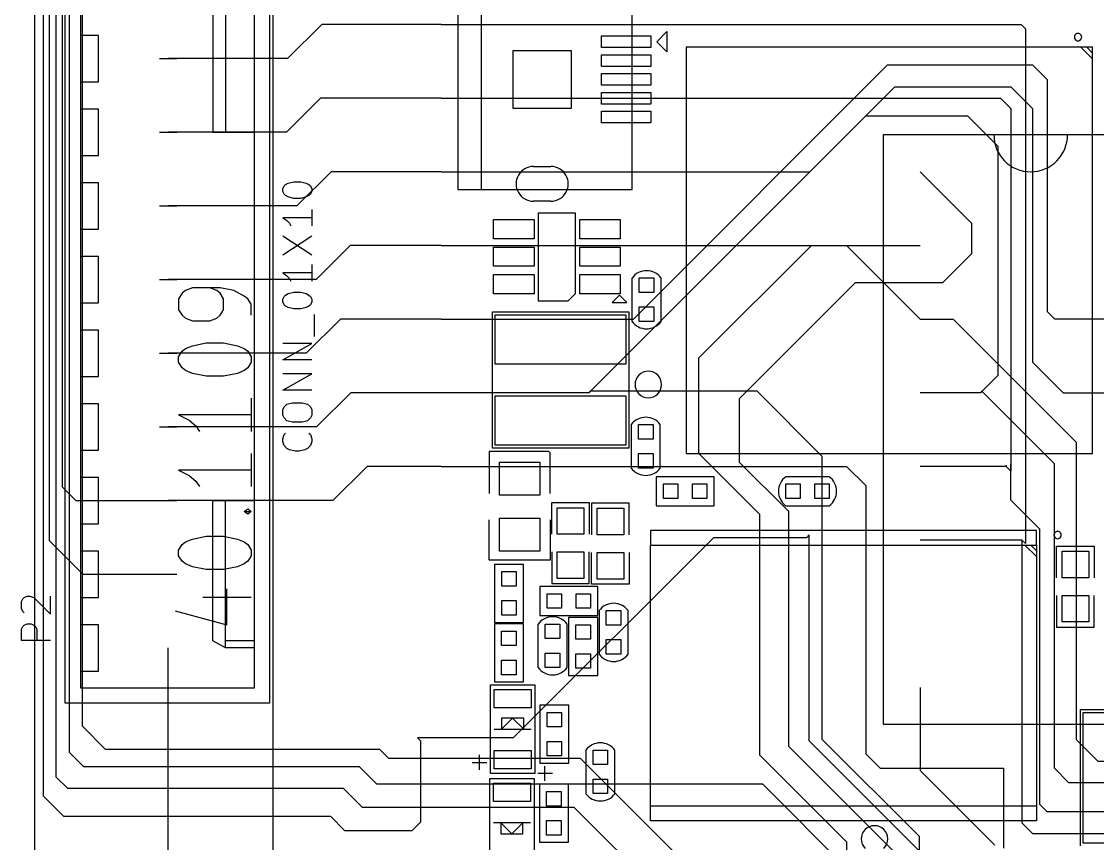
# Model space of a CAD drawing. Extents: x 317 to 7766, y -7531 to -136.
# Drawn here: x 317 to 4437, y -5902 to -2753 of the extents above; entities that cross this region are included whole.
import ezdxf

# ---------------------------------------------------------------- set-up
doc = ezdxf.new("R2010")
doc.units = 0
doc.layers.get('0').update_dxf_attribs({"linetype": 'CONTINUOUS'})

msp = doc.modelspace()

# ---------------------------------------------------------------- linework, layer by layer
at = {"color": 7}
for points in [[(399.908889, -941.5526), (399.908889, -5719.2926)], [(449.862222, -5647.043711), (449.862222, -1024.808156)], [(499.815556, -5552.781489), (499.815556, -1097.057044)], [(549.768889, -5452.5926), (549.768889, -1152.654822)], [(366.606667, -2074.957044), (366.606667, -5374.981489)], [(1278.748889, -2189.821489), (1278.748889, -6646.674822)], [(422.204444, -2430.557044), (422.204444, -4741.674822)], [(1266.613333, -5363.6926), (483.164444, -5363.6926), (483.164444, -2402.617044), (1266.613333, -2402.617044), (1266.613333, -5363.6926)], [(542.148889, -5304.990378), (1208.757778, -5304.990378), (1208.757778, -2460.4726), (542.148889, -2460.4726), (542.148889, -5304.990378)], [(472.157778, -2513.8126), (472.157778, -4535.934822), (524.368889, -4588.145933), (877.711111, -4588.145933)], [(1987.973333, -2552.477044), (1987.973333, -3396.885933)], [(2076.873333, -2552.477044), (2076.873333, -3396.885933)], [(2654.864444, -3396.885933), (2654.864444, -2552.477044)], [(1097.562222, -2612.590378), (1049.866667, -2640.530378), (1049.866667, -3177.034822), (1097.562222, -3177.034822)], [(1208.757778, -2612.590378), (1097.562222, -2612.590378), (1097.562222, -3177.034822), (1208.757778, -3177.034822)], [(1466.426667, -2763.861489), (1335.475556, -2894.8126)], [(1923.062222, -2763.861489), (1466.426667, -2763.861489)], [(1923.062222, -2763.861489), (4144.433333, -2763.861489)], [(2749.126667, -2830.183711), (2788.073333, -2791.237044)], [(2788.073333, -2791.237044), (2788.073333, -2869.130378)], [(4144.433333, -2763.861489), (4161.084444, -2780.5126)], [(4161.084444, -2780.5126), (4161.084444, -4752.681489)], [(542.148889, -2983.7126), (611.011111, -2983.7126), (611.011111, -2805.9126), (542.148889, -2805.9126)], [(2538.024444, -2852.479267), (2538.024444, -2807.888156)], [(2538.024444, -2807.888156), (2726.831111, -2807.888156)], [(2726.831111, -2807.888156), (2726.831111, -2852.479267)], [(2788.073333, -2869.130378), (2749.126667, -2830.183711)], [(2199.075556, -3085.877044), (2199.075556, -2863.485933)], [(2199.075556, -2863.485933), (2421.466667, -2863.485933)], [(2421.466667, -2863.485933), (2421.466667, -3085.877044)], [(2726.831111, -2852.479267), (2538.024444, -2852.479267)], [(2538.024444, -2924.728156), (2538.024444, -2880.137044)], [(2538.024444, -2880.137044), (2726.831111, -2880.137044)], [(2726.831111, -2880.137044), (2726.831111, -2924.728156)], [(4417.906667, -2851.6326), (2862.297778, -2851.6326)], [(2862.297778, -2851.6326), (2862.297778, -4407.241489)], [(4373.315556, -2851.6326), (4417.906667, -2896.223711)], [(4395.611111, -2851.6326), (4417.906667, -2873.928156)], [(4417.906667, -4407.241489), (4417.906667, -2851.6326)], [(844.408889, -2894.8126), (911.013333, -2894.8126)], [(844.408889, -2894.8126), (911.013333, -2894.8126)], [(844.408889, -2894.8126), (911.013333, -2894.8126)], [(844.408889, -2894.8126), (911.013333, -2894.8126)], [(1335.475556, -2894.8126), (877.711111, -2894.8126)], [(2726.831111, -2924.728156), (2538.024444, -2924.728156)], [(2659.944444, -3892.750378), (3633.328889, -2919.365933)], [(3633.328889, -2919.365933), (4188.742222, -2919.365933), (4244.34, -2974.963711)], [(2538.024444, -2996.977044), (2538.024444, -2952.385933)], [(2538.024444, -2952.385933), (2726.831111, -2952.385933)], [(2726.831111, -2952.385933), (2726.831111, -2996.977044)], [(2494.28, -4169.328156), (2488.635556, -4174.9726), (3660.986667, -3002.621489), (4105.486667, -3002.621489), (4188.742222, -3086.159267), (4188.742222, -4058.1326), (4305.3, -4174.9726), (4604.173333, -4174.9726)], [(2726.831111, -2996.977044), (2538.024444, -2996.977044)], [(4244.34, -2974.963711), (4244.34, -3863.963711), (4273.126667, -3892.750378)], [(1462.193333, -3046.083711), (1330.96, -3177.034822)], [(1923.062222, -3046.083711), (1462.193333, -3046.083711)], [(1923.062222, -3046.083711), (4065.411111, -3046.083711)], [(2538.024444, -3069.225933), (2538.024444, -3024.634822)], [(2538.024444, -3024.634822), (2726.831111, -3024.634822)], [(2726.831111, -3024.634822), (2726.831111, -3069.225933)], [(4065.411111, -3046.083711), (4105.486667, -3086.159267)], [(542.148889, -3265.934822), (611.011111, -3265.934822), (611.011111, -3088.134822), (542.148889, -3088.134822)], [(2421.466667, -3085.877044), (2199.075556, -3085.877044)], [(2726.831111, -3069.225933), (2538.024444, -3069.225933)], [(4105.486667, -3086.159267), (4105.486667, -4474.974822)], [(2538.024444, -3141.1926), (2538.024444, -3096.883711)], [(2538.024444, -3096.883711), (2726.831111, -3096.883711)], [(2726.831111, -3096.883711), (2726.831111, -3141.1926)], [(3335.302222, -3328.305933), (3549.791111, -3113.817044)], [(3549.791111, -3113.817044), (3938.693333, -3113.817044), (4055.533333, -3230.374822)], [(2726.831111, -3141.1926), (2538.024444, -3141.1926)], [(844.408889, -3177.034822), (911.013333, -3177.034822)], [(844.408889, -3177.034822), (911.013333, -3177.034822)], [(844.408889, -3177.034822), (911.013333, -3177.034822)], [(844.408889, -3177.034822), (911.013333, -3177.034822)], [(1330.96, -3177.034822), (877.711111, -3177.034822)], [(4745.284444, -3187.194822), (3616.395556, -3187.194822), (3616.395556, -5444.9726), (4745.284444, -5444.9726), (4745.284444, -3187.194822)], [(4055.533333, -3230.374822), (4055.533333, -4108.368156)], [(1501.986667, -3328.305933), (1371.035556, -3459.257044)], [(1923.062222, -3328.305933), (1501.986667, -3328.305933)], [(1923.062222, -3328.305933), (3335.302222, -3328.305933)], [(2276.968889, -3307.985933), (2343.573333, -3307.985933)], [(3955.344444, -3526.143711), (3757.506667, -3328.305933)], [(542.148889, -3548.157044), (611.011111, -3548.157044), (611.011111, -3370.357044), (542.148889, -3370.357044)], [(1316.848889, -3403.941489), (1316.848889, -3393.217044), (1322.211111, -3382.774822), (1327.291111, -3377.4126), (1338.015556, -3372.050378), (1359.182222, -3366.970378), (1385.711111, -3366.970378), (1406.877778, -3372.050378), (1417.32, -3377.4126), (1422.682222, -3382.774822), (1427.762222, -3393.217044), (1427.762222, -3403.941489), (1422.682222, -3414.383711), (1417.32, -3419.745933), (1406.877778, -3425.108156), (1385.711111, -3430.470378), (1359.182222, -3430.470378), (1338.015556, -3425.108156), (1327.291111, -3419.745933), (1322.211111, -3414.383711), (1316.848889, -3403.941489)], [(1987.973333, -3396.885933), (2076.873333, -3396.885933)], [(2076.873333, -3396.885933), (2654.864444, -3396.885933)], [(844.408889, -3459.257044), (911.013333, -3459.257044)], [(844.408889, -3459.257044), (911.013333, -3459.257044)], [(844.408889, -3459.257044), (911.013333, -3459.257044)], [(844.408889, -3459.257044), (911.013333, -3459.257044)], [(1371.035556, -3459.257044), (877.711111, -3459.257044)], [(2343.573333, -3441.194822), (2276.968889, -3441.194822)], [(1427.762222, -3472.521489), (1427.762222, -3536.021489)], [(2296.16, -3485.503711), (2437.271111, -3485.503711)], [(2296.16, -3824.170378), (2296.16, -3485.503711)], [(2437.271111, -3485.503711), (2437.271111, -3795.948156)], [(1427.762222, -3504.4126), (1316.848889, -3504.4126), (1332.653333, -3514.854822), (1343.377778, -3525.579267), (1348.457778, -3536.021489)], [(2124.004444, -3511.468156), (2279.226667, -3511.468156)], [(2124.004444, -3584.845933), (2124.004444, -3511.468156)], [(2279.226667, -3511.468156), (2279.226667, -3584.845933)], [(2454.204444, -3511.468156), (2609.426667, -3511.468156)], [(2454.204444, -3584.845933), (2454.204444, -3511.468156)], [(2609.426667, -3511.468156), (2609.426667, -3584.845933)], [(3955.344444, -3641.5726), (3955.344444, -3526.143711)], [(1316.848889, -3647.217044), (1427.762222, -3573.274822)], [(1316.848889, -3573.274822), (1427.762222, -3647.217044)], [(1575.364444, -3610.528156), (1444.413333, -3741.479267)], [(1923.062222, -3610.528156), (1575.364444, -3610.528156)], [(1923.062222, -3610.528156), (3475.284444, -3610.528156)], [(2279.226667, -3584.845933), (2124.004444, -3584.845933)], [(2124.004444, -3617.019267), (2279.226667, -3617.019267)], [(2124.004444, -3690.397044), (2124.004444, -3617.019267)], [(2279.226667, -3617.019267), (2279.226667, -3690.397044)], [(2609.426667, -3584.845933), (2454.204444, -3584.845933)], [(2454.204444, -3617.019267), (2609.426667, -3617.019267)], [(2454.204444, -3690.397044), (2454.204444, -3617.019267)], [(2609.426667, -3617.019267), (2609.426667, -3690.397044)], [(2910.84, -4041.481489), (3342.075556, -3610.528156)], [(3342.075556, -3610.528156), (3757.506667, -3610.528156)], [(3757.506667, -3892.750378), (3475.284444, -3610.528156)], [(542.148889, -3830.379267), (611.011111, -3830.379267), (611.011111, -3652.579267), (542.148889, -3652.579267)], [(3844.431111, -3752.768156), (3955.344444, -3641.5726)], [(1427.762222, -3684.188156), (1427.762222, -3747.688156)], [(2279.226667, -3690.397044), (2124.004444, -3690.397044)], [(2609.426667, -3690.397044), (2454.204444, -3690.397044)], [(844.408889, -3741.479267), (911.013333, -3741.479267)], [(844.408889, -3741.479267), (911.013333, -3741.479267)], [(844.408889, -3741.479267), (911.013333, -3741.479267)], [(844.408889, -3741.479267), (911.013333, -3741.479267)], [(1444.413333, -3741.479267), (877.711111, -3741.479267)], [(1427.762222, -3716.079267), (1316.848889, -3716.079267), (1332.653333, -3726.521489), (1343.377778, -3737.245933), (1348.457778, -3747.688156)], [(2124.004444, -3722.570378), (2279.226667, -3722.570378)], [(2124.004444, -3795.948156), (2124.004444, -3722.570378)], [(2279.226667, -3722.570378), (2279.226667, -3795.948156)], [(2454.204444, -3722.570378), (2609.426667, -3722.570378)], [(2454.204444, -3795.948156), (2454.204444, -3722.570378)], [(2609.426667, -3722.570378), (2609.426667, -3795.948156)], [(2654.3, -3735.270378), (2654.3, -3902.063711)], [(2682.24, -3735.270378), (2737.837778, -3735.270378)], [(2682.24, -3790.868156), (2682.24, -3735.270378)], [(2737.837778, -3735.270378), (2737.837778, -3790.868156)], [(2765.495556, -3902.063711), (2765.495556, -3735.270378)], [(1196.057778, -3878.357044), (1196.057778, -3836.023711), (1183.075556, -3814.857044), (1169.811111, -3804.414822), (1130.017778, -3783.248156), (1077.242222, -3772.523711), (971.408889, -3772.523711), (944.88, -3783.248156), (931.615556, -3793.690378), (918.351111, -3814.857044), (918.351111, -3857.190378), (931.615556, -3878.357044), (944.88, -3889.081489), (971.408889, -3899.523711), (1037.448889, -3899.523711), (1063.977778, -3889.081489), (1077.242222, -3878.357044), (1090.506667, -3857.190378), (1090.506667, -3814.857044), (1077.242222, -3793.690378), (1063.977778, -3783.248156), (1037.448889, -3772.523711)], [(1316.848889, -3827.274822), (1316.848889, -3816.550378), (1322.211111, -3806.108156), (1327.291111, -3800.745933), (1338.015556, -3795.383711), (1359.182222, -3790.021489), (1385.711111, -3790.021489), (1406.877778, -3795.383711), (1417.32, -3800.745933), (1422.682222, -3806.108156), (1427.762222, -3816.550378), (1427.762222, -3827.274822), (1422.682222, -3837.717044), (1417.32, -3843.079267), (1406.877778, -3848.441489), (1385.711111, -3853.521489), (1359.182222, -3853.521489), (1338.015556, -3848.441489), (1327.291111, -3843.079267), (1322.211111, -3837.717044), (1316.848889, -3827.274822)], [(3066.626667, -4197.268156), (3510.844444, -3752.768156)], [(3510.844444, -3752.768156), (3844.431111, -3752.768156)], [(2279.226667, -3795.948156), (2124.004444, -3795.948156)], [(2409.048889, -3824.170378), (2296.16, -3824.170378)], [(2437.271111, -3795.948156), (2409.048889, -3824.170378)], [(2609.426667, -3795.948156), (2454.204444, -3795.948156)], [(2606.604444, -3801.5926), (2578.382222, -3829.814822)], [(2578.382222, -3829.814822), (2634.826667, -3829.814822)], [(2634.826667, -3829.814822), (2606.604444, -3801.5926)], [(2737.837778, -3790.868156), (2682.24, -3790.868156)], [(2119.771111, -3864.810378), (2642.164444, -3864.810378)], [(2119.771111, -4387.203711), (2119.771111, -3864.810378)], [(2642.164444, -3864.810378), (2642.164444, -4387.203711)], [(2682.24, -3846.465933), (2737.837778, -3846.465933)], [(2682.24, -3902.063711), (2682.24, -3846.465933)], [(2737.837778, -3846.465933), (2737.837778, -3902.063711)], [(1537.546667, -3892.750378), (1406.595556, -4023.701489)], [(1438.486667, -3959.354822), (1438.486667, -3874.688156)], [(1923.062222, -3892.750378), (1537.546667, -3892.750378)], [(1923.062222, -3892.750378), (2659.944444, -3892.750378)], [(2131.06, -4064.905933), (2131.06, -3876.099267)], [(2131.06, -3876.099267), (2630.875556, -3876.099267)], [(2630.875556, -3876.099267), (2630.875556, -4064.905933)], [(2737.837778, -3902.063711), (2682.24, -3902.063711)], [(3757.506667, -3892.750378), (3884.224444, -3892.750378), (4355.535556, -4363.779267), (4355.535556, -5502.828156), (4438.791111, -5586.083711), (5469.184444, -5586.083711), (6437.206667, -6554.105933)], [(4604.173333, -3892.750378), (4273.126667, -3892.750378)], [(542.148889, -4112.601489), (611.011111, -4112.601489), (611.011111, -3934.801489), (542.148889, -3934.801489)], [(918.351111, -4058.414822), (918.351111, -4037.248156), (931.615556, -4016.081489), (944.88, -4005.357044), (971.408889, -3994.914822), (1024.184444, -3984.190378), (1090.506667, -3984.190378), (1143.282222, -3994.914822), (1169.811111, -4005.357044), (1183.075556, -4016.081489), (1196.057778, -4037.248156), (1196.057778, -4058.414822), (1183.075556, -4079.581489), (1169.811111, -4090.023711), (1143.282222, -4100.748156), (1090.506667, -4111.190378), (1024.184444, -4111.190378), (971.408889, -4100.748156), (944.88, -4090.023711), (931.615556, -4079.581489), (918.351111, -4058.414822)], [(1427.762222, -4049.383711), (1316.848889, -4049.383711), (1427.762222, -3985.883711), (1316.848889, -3985.883711)], [(844.408889, -4023.701489), (911.013333, -4023.701489)], [(844.408889, -4023.701489), (911.013333, -4023.701489)], [(844.408889, -4023.701489), (911.013333, -4023.701489)], [(844.408889, -4023.701489), (911.013333, -4023.701489)], [(1406.595556, -4023.701489), (877.711111, -4023.701489)], [(2630.875556, -4064.905933), (2131.06, -4064.905933)], [(2910.84, -4286.168156), (2910.84, -4041.481489)], [(1427.762222, -4165.659267), (1316.848889, -4165.659267), (1427.762222, -4102.159267), (1316.848889, -4102.159267)], [(3988.646667, -4174.9726), (4055.533333, -4108.368156)], [(1196.057778, -4195.857044), (1196.057778, -4322.857044)], [(1577.622222, -4174.9726), (1446.388889, -4305.923711)], [(1923.062222, -4174.9726), (1577.622222, -4174.9726)], [(2488.635556, -4174.9726), (1923.062222, -4174.9726)], [(2131.06, -4375.914822), (2131.06, -4187.108156)], [(2131.06, -4187.108156), (2630.875556, -4187.108156)], [(3133.231111, -4169.328156), (2494.28, -4169.328156)], [(2630.875556, -4187.108156), (2630.875556, -4375.914822)], [(3066.626667, -4286.168156), (3066.626667, -4197.268156)], [(3383.28, -4419.377044), (3133.231111, -4169.328156)], [(3994.291111, -4169.328156), (3988.646667, -4174.9726), (3757.506667, -4174.9726)], [(4271.997778, -4447.034822), (3994.291111, -4169.328156)], [(542.148889, -4394.823711), (611.011111, -4394.823711), (611.011111, -4217.023711), (542.148889, -4217.023711)], [(1316.848889, -4261.050378), (1316.848889, -4239.883711), (1322.211111, -4229.159267), (1332.653333, -4218.717044), (1353.82, -4213.354822), (1390.791111, -4213.354822), (1411.957778, -4218.717044), (1422.682222, -4229.159267), (1427.762222, -4239.883711), (1427.762222, -4261.050378), (1422.682222, -4271.4926), (1411.957778, -4282.217044), (1390.791111, -4287.579267), (1353.82, -4287.579267), (1332.653333, -4282.217044), (1322.211111, -4271.4926), (1316.848889, -4261.050378)], [(1196.057778, -4259.357044), (918.351111, -4259.357044), (958.144444, -4280.523711), (984.673333, -4301.690378), (997.655556, -4322.857044)], [(844.408889, -4305.923711), (911.013333, -4305.923711)], [(844.408889, -4305.923711), (911.013333, -4305.923711)], [(844.408889, -4305.923711), (911.013333, -4305.923711)], [(844.408889, -4305.923711), (911.013333, -4305.923711)], [(1446.388889, -4305.923711), (877.711111, -4305.923711)], [(2651.477778, -4296.8926), (2651.477778, -4463.685933)], [(2679.417778, -4296.8926), (2735.015556, -4296.8926)], [(2679.417778, -4352.490378), (2679.417778, -4296.8926)], [(2735.015556, -4296.8926), (2735.015556, -4352.490378)], [(2762.673333, -4463.685933), (2762.673333, -4296.8926)], [(2910.84, -4408.370378), (2910.84, -4286.168156)], [(3255.433333, -4630.479267), (3066.626667, -4441.6726), (3066.626667, -4286.168156)], [(1417.32, -4329.9126), (1422.682222, -4334.9926), (1427.762222, -4351.079267), (1427.762222, -4361.521489), (1422.682222, -4377.325933), (1411.957778, -4388.050378), (1401.515556, -4393.4126), (1380.348889, -4398.4926), (1364.544444, -4398.4926), (1343.377778, -4393.4126), (1332.653333, -4388.050378), (1322.211111, -4377.325933), (1316.848889, -4361.521489), (1316.848889, -4351.079267), (1322.211111, -4334.9926), (1327.291111, -4329.9126)], [(2735.015556, -4352.490378), (2679.417778, -4352.490378)], [(1196.057778, -4407.523711), (1196.057778, -4534.523711)], [(2107.635556, -4400.185933), (2107.635556, -4561.334822)], [(2335.388889, -4400.185933), (2107.635556, -4400.185933)], [(2642.164444, -4387.203711), (2119.771111, -4387.203711)], [(2630.875556, -4375.914822), (2131.06, -4375.914822)], [(2340.751111, -4405.548156), (2335.388889, -4400.185933)], [(2340.751111, -4561.334822), (2340.751111, -4405.548156)], [(2679.417778, -4408.088156), (2735.015556, -4408.088156)], [(2679.417778, -4463.685933), (2679.417778, -4408.088156)], [(2735.015556, -4408.088156), (2735.015556, -4463.685933)], [(2862.297778, -4407.241489), (4417.906667, -4407.241489)], [(3144.237778, -4641.485933), (2910.84, -4408.370378)], [(2146.582222, -4440.543711), (2301.804444, -4440.543711)], [(2146.582222, -4567.543711), (2146.582222, -4440.543711)], [(2301.804444, -4440.543711), (2301.804444, -4567.543711)], [(3383.28, -5502.828156), (3383.28, -4419.377044)], [(5308.317778, -6554.105933), (5308.317778, -6066.990378), (5022.144444, -5780.534822), (4244.34, -5780.534822), (4216.4, -5752.594822), (4216.4, -4697.083711), (4105.486667, -4586.170378), (4105.486667, -4447.034822)], [(4271.997778, -5613.741489), (4271.997778, -4447.034822)], [(1196.057778, -4471.023711), (918.351111, -4471.023711), (958.144444, -4492.190378), (984.673333, -4513.357044), (997.655556, -4534.523711)], [(1639.993333, -4457.194822), (1508.76, -4588.145933)], [(1866.617778, -4457.194822), (1639.993333, -4457.194822)], [(1923.062222, -4457.194822), (1866.617778, -4457.194822), (1865.488889, -4457.194822)], [(1923.062222, -4457.194822), (3476.413333, -4457.194822)], [(2735.015556, -4463.685933), (2679.417778, -4463.685933)], [(3476.413333, -4457.194822), (3549.791111, -4530.5726)], [(4087.706667, -4457.194822), (3757.506667, -4457.194822)], [(4087.706667, -4457.194822), (4088.835556, -4456.065933)], [(4087.706667, -4457.194822), (4105.486667, -4474.974822)], [(4088.835556, -4456.065933), (4088.835556, -4452.679267)], [(542.148889, -4677.045933), (611.011111, -4677.045933), (611.011111, -4499.245933), (542.148889, -4499.245933)], [(2746.868889, -4496.705933), (2746.868889, -4607.619267)], [(2968.977778, -4496.705933), (2746.868889, -4496.705933)], [(2774.526667, -4524.363711), (2830.124444, -4524.363711)], [(2774.526667, -4579.961489), (2774.526667, -4524.363711)], [(2830.124444, -4524.363711), (2830.124444, -4579.961489)], [(2885.722222, -4524.363711), (2941.32, -4524.363711)], [(2885.722222, -4579.961489), (2885.722222, -4524.363711)], [(2941.32, -4524.363711), (2941.32, -4579.961489)], [(2968.977778, -4607.619267), (2968.977778, -4496.705933)], [(3409.808889, -4496.705933), (3243.015556, -4496.705933)], [(3243.015556, -4524.363711), (3298.613333, -4524.363711)], [(3243.015556, -4579.961489), (3243.015556, -4524.363711)], [(3298.613333, -4524.363711), (3298.613333, -4579.961489)], [(3354.211111, -4524.363711), (3409.808889, -4524.363711)], [(3354.211111, -4579.961489), (3354.211111, -4524.363711)], [(3409.808889, -4524.363711), (3409.808889, -4579.961489)], [(3549.791111, -4530.5726), (3549.791111, -5558.143711)], [(2301.804444, -4567.543711), (2146.582222, -4567.543711)], [(844.408889, -4588.145933), (911.013333, -4588.145933)], [(844.408889, -4588.145933), (911.013333, -4588.145933)], [(844.408889, -4588.145933), (911.013333, -4588.145933)], [(844.408889, -4588.145933), (911.013333, -4588.145933)], [(1508.76, -4588.145933), (877.711111, -4588.145933)], [(1097.562222, -5152.590378), (1049.866667, -5124.9326), (1049.866667, -4588.145933), (1097.562222, -4588.145933)], [(1208.757778, -5152.590378), (1097.562222, -5152.590378), (1097.562222, -4588.145933), (1208.757778, -4588.145933)], [(2346.96, -4595.765933), (2490.893333, -4595.765933)], [(2346.96, -4717.121489), (2346.96, -4595.765933)], [(2490.893333, -4595.765933), (2490.893333, -4717.121489)], [(2499.924444, -4598.023711), (2499.924444, -4719.379267)], [(2643.857778, -4598.023711), (2499.924444, -4598.023711)], [(2643.857778, -4719.379267), (2643.857778, -4598.023711)], [(2746.868889, -4607.619267), (2968.977778, -4607.619267)], [(2830.124444, -4579.961489), (2774.526667, -4579.961489)], [(2941.32, -4579.961489), (2885.722222, -4579.961489)], [(3298.613333, -4579.961489), (3243.015556, -4579.961489)], [(3243.015556, -4607.619267), (3409.808889, -4607.619267)], [(3409.808889, -4579.961489), (3354.211111, -4579.961489)], [(1169.811111, -4629.914822), (1183.075556, -4619.190378), (1196.057778, -4629.914822), (1183.075556, -4640.357044), (1169.811111, -4629.914822), (1196.057778, -4629.914822)], [(2146.582222, -4655.0326), (2301.804444, -4655.0326)], [(2146.582222, -4782.0326), (2146.582222, -4655.0326)], [(2301.804444, -4655.0326), (2301.804444, -4782.0326)], [(2368.126667, -4615.521489), (2469.726667, -4615.521489)], [(2368.126667, -4717.121489), (2368.126667, -4615.521489)], [(2469.726667, -4615.521489), (2469.726667, -4717.121489)], [(2521.091111, -4617.779267), (2622.691111, -4617.779267)], [(2521.091111, -4719.379267), (2521.091111, -4617.779267)], [(2622.691111, -4617.779267), (2622.691111, -4719.379267)], [(3144.237778, -4819.285933), (3144.237778, -4641.485933)], [(3255.433333, -4819.285933), (3255.433333, -4630.479267)], [(2107.635556, -4816.745933), (2107.635556, -4661.241489)], [(2340.751111, -4661.241489), (2340.751111, -4816.745933)], [(918.351111, -4799.248156), (918.351111, -4778.081489), (931.615556, -4756.914822), (944.88, -4746.190378), (971.408889, -4735.748156), (1024.184444, -4725.023711), (1090.506667, -4725.023711), (1143.282222, -4735.748156), (1169.811111, -4746.190378), (1183.075556, -4756.914822), (1196.057778, -4778.081489), (1196.057778, -4799.248156), (1183.075556, -4820.414822), (1169.811111, -4830.857044), (1143.282222, -4841.581489), (1090.506667, -4852.023711), (1024.184444, -4852.023711), (971.408889, -4841.581489), (944.88, -4830.857044), (931.615556, -4820.414822), (918.351111, -4799.248156)], [(3810.846667, -6186.088156), (3810.846667, -5985.9926), (3333.326667, -5508.190378), (3333.326667, -4719.379267), (3322.037778, -4730.385933), (2966.437778, -4730.385933), (2199.922222, -5497.183711)], [(2469.726667, -4717.121489), (2368.126667, -4717.121489)], [(2622.691111, -4719.379267), (2521.091111, -4719.379267)], [(2725.702222, -4702.445933), (2725.702222, -4758.325933)], [(4203.7, -4702.445933), (2725.702222, -4702.445933)], [(4203.7, -4758.325933), (4203.7, -4702.445933)], [(422.204444, -4741.674822), (550.897778, -4870.368156)], [(2725.702222, -5758.521489), (2725.702222, -4758.325933)], [(2725.702222, -4758.325933), (4203.7, -4758.325933)], [(4147.537778, -4739.417044), (3757.506667, -4739.417044)], [(4147.537778, -4739.417044), (4147.537778, -5822.585933)], [(4147.537778, -4739.417044), (4161.084444, -4752.681489)], [(4159.108889, -4758.325933), (4203.7, -4802.917044)], [(4181.404444, -4758.325933), (4203.7, -4780.621489)], [(4203.7, -4758.325933), (4203.7, -5758.521489)], [(4280.464444, -4762.559267), (4424.397778, -4762.559267)], [(4280.464444, -4883.914822), (4280.464444, -4762.559267)], [(4424.397778, -4762.559267), (4424.397778, -4883.914822)], [(542.148889, -4959.268156), (611.011111, -4959.268156), (611.011111, -4781.468156), (542.148889, -4781.468156)], [(2340.751111, -4816.745933), (2107.635556, -4816.745933)], [(2301.804444, -4782.0326), (2146.582222, -4782.0326)], [(2346.96, -4784.854822), (2346.96, -4906.210378)], [(2368.126667, -4784.854822), (2469.726667, -4784.854822)], [(2368.126667, -4886.454822), (2368.126667, -4784.854822)], [(2469.726667, -4784.854822), (2469.726667, -4886.454822)], [(2490.893333, -4906.210378), (2490.893333, -4784.854822)], [(2499.924444, -4908.468156), (2499.924444, -4787.1126)], [(2521.091111, -4787.1126), (2622.691111, -4787.1126)], [(2521.091111, -4888.7126), (2521.091111, -4787.1126)], [(2622.691111, -4787.1126), (2622.691111, -4888.7126)], [(2643.857778, -4787.1126), (2643.857778, -4908.468156)], [(6154.984444, -7075.370378), (6099.951111, -7130.403711), (3699.933333, -7130.403711), (3477.542222, -6908.294822), (3477.542222, -5897.0926), (3144.237778, -5563.788156), (3144.237778, -4819.285933)], [(3255.433333, -5530.485933), (3255.433333, -4819.285933)], [(4301.631111, -4782.314822), (4403.231111, -4782.314822)], [(4301.631111, -4883.914822), (4301.631111, -4782.314822)], [(4403.231111, -4782.314822), (4403.231111, -4883.914822)], [(2128.237778, -4832.550378), (2128.237778, -5054.659267)], [(2239.151111, -4832.550378), (2128.237778, -4832.550378)], [(2155.895556, -4860.208156), (2211.493333, -4860.208156)], [(2155.895556, -4915.805933), (2155.895556, -4860.208156)], [(2211.493333, -4860.208156), (2211.493333, -4915.805933)], [(2239.151111, -5054.659267), (2239.151111, -4832.550378)], [(550.897778, -4870.368156), (877.711111, -4870.368156)], [(844.408889, -4870.368156), (911.013333, -4870.368156)], [(844.408889, -4870.368156), (911.013333, -4870.368156)], [(844.408889, -4870.368156), (911.013333, -4870.368156)], [(844.408889, -4870.368156), (911.013333, -4870.368156)], [(2469.726667, -4886.454822), (2368.126667, -4886.454822)], [(2622.691111, -4888.7126), (2521.091111, -4888.7126)], [(4403.231111, -4883.914822), (4301.631111, -4883.914822)], [(905.086667, -5010.6326), (1103.488889, -5063.690378), (1103.488889, -4925.965933)], [(2211.493333, -4915.805933), (2155.895556, -4915.805933)], [(2523.631111, -4917.499267), (2301.522222, -4917.499267)], [(2301.522222, -4917.499267), (2301.522222, -5028.694822)], [(2346.96, -4906.210378), (2490.893333, -4906.210378)], [(2643.857778, -4908.468156), (2499.924444, -4908.468156)], [(2523.631111, -5028.694822), (2523.631111, -4917.499267)], [(327.377778, -5017.688156), (322.015556, -5012.608156), (316.653333, -5001.883711), (316.653333, -4975.354822), (322.015556, -4964.9126), (327.377778, -4959.550378), (337.82, -4954.188156), (348.544444, -4954.188156), (364.348889, -4959.550378), (427.848889, -5023.050378), (427.848889, -4954.188156)], [(1010.92, -4957.857044), (1196.057778, -4957.857044)], [(2155.895556, -4971.403711), (2211.493333, -4971.403711)], [(2155.895556, -5027.001489), (2155.895556, -4971.403711)], [(2211.493333, -4971.403711), (2211.493333, -5027.001489)], [(2329.18, -4945.439267), (2384.777778, -4945.439267)], [(2329.18, -5000.754822), (2329.18, -4945.439267)], [(2384.777778, -4945.439267), (2384.777778, -5000.754822)], [(2440.375556, -4945.439267), (2495.691111, -4945.439267)], [(2440.375556, -5000.754822), (2440.375556, -4945.439267)], [(2495.691111, -4945.439267), (2495.691111, -5000.754822)], [(4280.464444, -4951.648156), (4280.464444, -5073.003711)], [(4301.631111, -4951.648156), (4403.231111, -4951.648156)], [(4301.631111, -5053.248156), (4301.631111, -4951.648156)], [(4403.231111, -4951.648156), (4403.231111, -5053.248156)], [(4424.397778, -5073.003711), (4424.397778, -4951.648156)], [(2384.777778, -5000.754822), (2329.18, -5000.754822)], [(2495.691111, -5000.754822), (2440.375556, -5000.754822)], [(2528.146667, -5009.503711), (2528.146667, -5176.297044)], [(2555.804444, -5009.503711), (2611.402222, -5009.503711)], [(2555.804444, -5065.101489), (2555.804444, -5009.503711)], [(2611.402222, -5009.503711), (2611.402222, -5065.101489)], [(2639.342222, -5176.297044), (2639.342222, -5009.503711)], [(427.848889, -5123.521489), (316.653333, -5123.521489), (316.653333, -5081.188156), (322.015556, -5070.745933), (327.377778, -5065.383711), (337.82, -5060.021489), (353.906667, -5060.021489), (364.348889, -5065.383711), (369.711111, -5070.745933), (375.073333, -5081.188156), (375.073333, -5123.521489)], [(542.148889, -5241.490378), (611.011111, -5241.490378), (611.011111, -5063.690378), (542.148889, -5063.690378)], [(2127.673333, -5060.585933), (2127.673333, -5282.977044)], [(2238.586667, -5060.585933), (2127.673333, -5060.585933)], [(2128.237778, -5054.659267), (2239.151111, -5054.659267)], [(2211.493333, -5027.001489), (2155.895556, -5027.001489)], [(2238.586667, -5282.977044), (2238.586667, -5060.585933)], [(2294.466667, -5061.150378), (2294.466667, -5227.661489)], [(2301.522222, -5028.694822), (2523.631111, -5028.694822)], [(2322.406667, -5116.465933), (2322.406667, -5061.150378)], [(2322.406667, -5061.150378), (2377.722222, -5061.150378)], [(2377.722222, -5061.150378), (2377.722222, -5116.465933)], [(2405.662222, -5227.661489), (2405.662222, -5061.150378)], [(2411.871111, -5035.750378), (2411.871111, -5258.141489)], [(2523.066667, -5035.750378), (2411.871111, -5035.750378)], [(2439.528889, -5119.288156), (2439.528889, -5063.690378)], [(2439.528889, -5063.690378), (2495.126667, -5063.690378)], [(2495.126667, -5063.690378), (2495.126667, -5119.288156)], [(2523.066667, -5258.141489), (2523.066667, -5035.750378)], [(2611.402222, -5065.101489), (2555.804444, -5065.101489)], [(4403.231111, -5053.248156), (4301.631111, -5053.248156)], [(2155.331111, -5088.525933), (2210.928889, -5088.525933)], [(2155.331111, -5143.841489), (2155.331111, -5088.525933)], [(2210.928889, -5088.525933), (2210.928889, -5143.841489)], [(4280.464444, -5073.003711), (4424.397778, -5073.003711)], [(1208.757778, -5124.9326), (1097.562222, -5124.9326)], [(2210.928889, -5143.841489), (2155.331111, -5143.841489)], [(2377.722222, -5116.465933), (2322.406667, -5116.465933)], [(2495.126667, -5119.288156), (2439.528889, -5119.288156)], [(2555.804444, -5120.699267), (2611.402222, -5120.699267)], [(2555.804444, -5176.297044), (2555.804444, -5120.699267)], [(2611.402222, -5120.699267), (2611.402222, -5176.297044)], [(877.711111, -5952.690378), (877.711111, -5152.590378)], [(2322.406667, -5227.661489), (2322.406667, -5172.063711)], [(2322.406667, -5172.063711), (2377.722222, -5172.063711)], [(2377.722222, -5172.063711), (2377.722222, -5227.661489)], [(2439.528889, -5230.201489), (2439.528889, -5174.603711)], [(2439.528889, -5174.603711), (2495.126667, -5174.603711)], [(2495.126667, -5174.603711), (2495.126667, -5230.201489)], [(2611.402222, -5176.297044), (2555.804444, -5176.297044)], [(2155.331111, -5199.439267), (2210.928889, -5199.439267)], [(2155.331111, -5255.037044), (2155.331111, -5199.439267)], [(2210.928889, -5199.439267), (2210.928889, -5255.037044)], [(2377.722222, -5227.661489), (2322.406667, -5227.661489)], [(2495.126667, -5230.201489), (2439.528889, -5230.201489)], [(2210.928889, -5255.037044), (2155.331111, -5255.037044)], [(2411.871111, -5258.141489), (2523.066667, -5258.141489)], [(2112.715556, -5294.548156), (2282.048889, -5294.548156)], [(2112.715556, -5633.214822), (2112.715556, -5294.548156)], [(2126.826667, -5311.763711), (2267.937778, -5311.763711)], [(2126.826667, -5382.319267), (2126.826667, -5311.763711)], [(2127.673333, -5282.977044), (2238.586667, -5282.977044)], [(2267.937778, -5311.763711), (2267.937778, -5382.319267)], [(2282.048889, -5294.548156), (2282.048889, -5633.214822)], [(3757.506667, -5303.861489), (3757.506667, -5621.643711)], [(366.606667, -5374.981489), (366.606667, -7530.594822)], [(2267.937778, -5382.319267), (2126.826667, -5382.319267)], [(2301.24, -5371.877044), (2301.24, -5594.268156)], [(2412.435556, -5371.877044), (2301.24, -5371.877044)], [(2412.435556, -5594.268156), (2412.435556, -5371.877044)], [(4371.34, -5910.921489), (4371.34, -5388.810378)], [(4371.34, -5388.810378), (4893.733333, -5388.810378)], [(2155.048889, -5463.881489), (2197.382222, -5421.548156)], [(2155.048889, -5421.548156), (2155.048889, -5463.881489)], [(2239.715556, -5421.548156), (2155.048889, -5421.548156)], [(2197.382222, -5421.548156), (2239.715556, -5463.881489)], [(2239.715556, -5463.881489), (2239.715556, -5421.548156)], [(2329.18, -5455.414822), (2329.18, -5399.817044)], [(2329.18, -5399.817044), (2384.495556, -5399.817044)], [(2384.495556, -5399.817044), (2384.495556, -5455.414822)], [(4382.628889, -5399.817044), (4571.435556, -5399.817044)], [(4382.628889, -5899.914822), (4382.628889, -5399.817044)], [(638.668889, -5541.4926), (549.768889, -5452.5926)], [(2126.826667, -5463.881489), (2267.937778, -5463.881489)], [(2384.495556, -5455.414822), (2329.18, -5455.414822)], [(1833.315556, -5497.183711), (1844.322222, -5508.190378), (1844.322222, -5819.481489), (1811.02, -5852.783711), (1555.326667, -5852.783711)], [(2199.922222, -5497.183711), (1833.315556, -5497.183711)], [(2329.18, -5566.328156), (2329.18, -5510.730378)], [(2329.18, -5510.730378), (2384.495556, -5510.730378)], [(2384.495556, -5510.730378), (2384.495556, -5566.328156)], [(3897.206667, -6836.328156), (3861.082222, -6836.328156), (3755.531111, -6730.494822), (3755.531111, -5874.797044), (3383.28, -5502.828156)], [(555.413333, -5608.379267), (499.815556, -5552.781489)], [(1688.817778, -5541.4926), (638.668889, -5541.4926)], [(1688.817778, -5541.4926), (1722.12, -5575.077044), (2455.333333, -5575.077044)], [(2126.826667, -5545.161489), (2267.937778, -5545.161489)], [(2126.826667, -5615.717044), (2126.826667, -5545.161489)], [(2267.937778, -5545.161489), (2267.937778, -5615.717044)], [(2477.911111, -5544.0326), (2477.911111, -5710.825933)], [(2505.568889, -5544.0326), (2561.166667, -5544.0326)], [(2505.568889, -5599.630378), (2505.568889, -5544.0326)], [(2561.166667, -5544.0326), (2561.166667, -5599.630378)], [(2588.824444, -5710.825933), (2588.824444, -5544.0326)], [(3721.946667, -5997.281489), (3255.433333, -5530.485933)], [(3549.791111, -5558.143711), (3605.388889, -5613.741489)], [(2042.16, -5590.881489), (2098.604444, -5590.881489)], [(2070.382222, -5619.103711), (2070.382222, -5562.659267)], [(2301.24, -5594.268156), (2412.435556, -5594.268156)], [(2384.495556, -5566.328156), (2329.18, -5566.328156)], [(2455.333333, -5575.077044), (3188.828889, -6308.290378), (3188.828889, -6692.1126)], [(2561.166667, -5599.630378), (2505.568889, -5599.630378)], [(1610.924444, -5608.379267), (555.413333, -5608.379267)], [(1610.924444, -5608.379267), (1677.528889, -5674.983711)], [(2282.048889, -5633.214822), (2112.715556, -5633.214822)], [(2267.937778, -5615.717044), (2126.826667, -5615.717044)], [(2349.782222, -5633.214822), (2293.337778, -5633.214822)], [(2318.737778, -5604.9926), (2318.737778, -5661.437044)], [(3605.388889, -5613.741489), (4077.546667, -5613.741489)], [(3757.506667, -5621.643711), (4044.244444, -5908.381489)], [(4077.546667, -5613.741489), (4077.546667, -5919.388156)], [(4327.595556, -5669.339267), (4271.997778, -5613.741489)], [(494.171111, -5691.634822), (449.862222, -5647.043711)], [(3155.526667, -5674.983711), (1677.528889, -5674.983711)], [(2109.893333, -5652.970378), (2279.226667, -5652.970378)], [(2109.893333, -5991.637044), (2109.893333, -5652.970378)], [(2124.004444, -5740.741489), (2124.004444, -5670.185933)], [(2124.004444, -5670.185933), (2265.115556, -5670.185933)], [(2265.115556, -5670.185933), (2265.115556, -5740.741489)], [(2279.226667, -5652.970378), (2279.226667, -5991.637044)], [(2299.828889, -5674.983711), (2299.828889, -5897.0926)], [(2410.742222, -5674.983711), (2299.828889, -5674.983711)], [(2410.742222, -5897.0926), (2410.742222, -5674.983711)], [(2505.568889, -5655.228156), (2561.166667, -5655.228156)], [(2505.568889, -5710.825933), (2505.568889, -5655.228156)], [(2561.166667, -5655.228156), (2561.166667, -5710.825933)], [(3477.542222, -5997.281489), (3155.526667, -5674.983711)], [(5022.144444, -5669.339267), (4327.595556, -5669.339267)], [(399.908889, -5719.2926), (477.52, -5797.185933)], [(1549.964444, -5691.634822), (494.171111, -5691.634822)], [(1549.964444, -5691.634822), (1622.213333, -5763.883711)], [(2327.486667, -5702.641489), (2383.084444, -5702.641489)], [(2327.486667, -5758.239267), (2327.486667, -5702.641489)], [(2383.084444, -5702.641489), (2383.084444, -5758.239267)], [(2561.166667, -5710.825933), (2505.568889, -5710.825933)], [(4044.244444, -6752.790378), (4044.244444, -7052.7926), (3933.331111, -7163.705933), (2966.437778, -7163.705933), (2755.335556, -6952.603711), (2755.335556, -6086.181489), (2433.32, -5763.883711), (1622.213333, -5763.883711)], [(2265.115556, -5740.741489), (2124.004444, -5740.741489)], [(2383.084444, -5758.239267), (2327.486667, -5758.239267)], [(4203.7, -5758.521489), (2725.702222, -5758.521489)], [(2725.702222, -5814.401489), (2725.702222, -5758.521489)], [(4203.7, -5758.521489), (4203.7, -5814.401489)], [(477.52, -5797.185933), (1499.728889, -5797.185933)], [(1499.728889, -5797.185933), (1555.326667, -5852.783711)], [(2265.115556, -5822.303711), (2124.004444, -5822.303711)], [(2194.56, -5864.637044), (2152.226667, -5822.303711)], [(2152.226667, -5822.303711), (2152.226667, -5864.637044)], [(2236.893333, -5822.303711), (2194.56, -5864.637044)], [(2236.893333, -5864.637044), (2236.893333, -5822.303711)], [(2327.486667, -5813.837044), (2383.084444, -5813.837044)], [(2327.486667, -5869.434822), (2327.486667, -5813.837044)], [(2383.084444, -5813.837044), (2383.084444, -5869.434822)], [(4203.7, -5814.401489), (2725.702222, -5814.401489)], [(4147.537778, -5822.585933), (4188.742222, -5863.790378)], [(2152.226667, -5864.637044), (2236.893333, -5864.637044)], [(2383.084444, -5869.434822), (2327.486667, -5869.434822)], [(4188.742222, -5863.790378), (5022.144444, -5863.790378)], [(2299.828889, -5897.0926), (2410.742222, -5897.0926)], [(4571.435556, -5899.914822), (4382.628889, -5899.914822)]]:
    msp.add_lwpolyline(points, dxfattribs=at)
for points in [[(4355.552503, -2800.656478), (4351.214461, -2803.161047), (4348.542117, -2807.789683), (4348.542117, -2812.798822)], [(4369.573275, -2800.656478), (4365.235233, -2798.151908), (4359.890545, -2798.151908), (4355.552503, -2800.656478)], [(4376.583661, -2812.798822), (4376.583661, -2807.789683), (4373.911317, -2803.161047), (4369.573275, -2800.656478)], [(4348.542117, -2812.798822), (4348.542117, -2817.807962), (4351.214461, -2822.436597), (4355.552503, -2824.941167)], [(4355.552503, -2824.941167), (4359.890545, -2827.445736), (4365.235233, -2827.445736), (4369.573275, -2824.941167)], [(4369.573275, -2824.941167), (4373.911317, -2822.436597), (4376.583661, -2817.807962), (4376.583661, -2812.798822)], [(4040.011111, -3187.307711), (4040.011111, -3224.732705), (4054.878132, -3260.624868), (4081.341599, -3287.088335)], [(4280.902846, -3287.088335), (4307.366313, -3260.624868), (4322.233333, -3224.732705), (4322.233333, -3187.307711)], [(4081.341599, -3287.088335), (4107.805065, -3313.551801), (4143.697229, -3328.418822), (4181.122222, -3328.418822)], [(4181.122222, -3328.418822), (4218.547216, -3328.418822), (4254.439379, -3313.551801), (4280.902846, -3287.088335)], [(2277.101533, -3308.135511), (2253.283875, -3308.135511), (2231.275451, -3320.842081), (2219.366622, -3341.468778)], [(2401.502978, -3341.468778), (2389.594149, -3320.842081), (2367.585725, -3308.135511), (2343.768067, -3308.135511)], [(2219.366622, -3341.468778), (2207.457793, -3362.095475), (2207.457793, -3387.508614), (2219.366622, -3408.135311)], [(2401.502978, -3408.135311), (2413.411807, -3387.508614), (2413.411807, -3362.095475), (2401.502978, -3341.468778)], [(2219.366622, -3408.135311), (2231.275451, -3428.762008), (2253.283875, -3441.468578), (2277.101533, -3441.468578)], [(2343.768067, -3441.468578), (2367.585725, -3441.468578), (2389.594149, -3428.762008), (2401.502978, -3408.135311)], [(2710.1038, -3707.393949), (2688.187243, -3707.393949), (2667.573319, -3717.803012), (2654.562467, -3735.439711)], [(2765.645133, -3735.439711), (2752.634281, -3717.803012), (2732.020357, -3707.393949), (2710.1038, -3707.393949)], [(2654.562467, -3902.120156), (2667.594814, -3919.723971), (2688.200914, -3930.107357), (2710.1038, -3930.107357)], [(2710.1038, -3930.107357), (2732.006686, -3930.107357), (2752.612786, -3919.723971), (2765.645133, -3902.120156)], [(2681.012553, -4107.188687), (2671.485705, -4116.715535), (2666.133578, -4129.636713), (2666.133578, -4143.109711)], [(2716.933578, -4092.309711), (2703.46058, -4092.309711), (2690.539401, -4097.661839), (2681.012553, -4107.188687)], [(2752.854602, -4107.188687), (2743.327754, -4097.661839), (2730.406575, -4092.309711), (2716.933578, -4092.309711)], [(2767.733578, -4143.109711), (2767.733578, -4129.636713), (2762.38145, -4116.715535), (2752.854602, -4107.188687)], [(2666.133578, -4143.109711), (2666.133578, -4156.582709), (2671.485705, -4169.503888), (2681.012553, -4179.030736)], [(2752.854602, -4179.030736), (2762.38145, -4169.503888), (2767.733578, -4156.582709), (2767.733578, -4143.109711)], [(2681.012553, -4179.030736), (2690.539401, -4188.557584), (2703.46058, -4193.909711), (2716.933578, -4193.909711)], [(2716.933578, -4193.909711), (2730.406575, -4193.909711), (2743.327754, -4188.557584), (2752.854602, -4179.030736)], [(2707.281578, -4269.016171), (2685.365021, -4269.016171), (2664.751097, -4279.425234), (2651.740244, -4297.061933)], [(2762.822911, -4297.061933), (2749.812059, -4279.425234), (2729.198134, -4269.016171), (2707.281578, -4269.016171)], [(2651.740244, -4463.742378), (2664.772592, -4481.346194), (2685.378692, -4491.729579), (2707.281578, -4491.729579)], [(2707.281578, -4491.729579), (2729.184464, -4491.729579), (2749.790564, -4481.346194), (2762.822911, -4463.742378)], [(3243.184889, -4496.7906), (3225.581073, -4509.822947), (3215.197688, -4530.429048), (3215.197688, -4552.331933)], [(3437.911096, -4552.331933), (3437.911096, -4530.415377), (3427.502033, -4509.801452), (3409.865333, -4496.7906)], [(3215.197688, -4552.331933), (3215.197688, -4574.234819), (3225.581073, -4594.840919), (3243.184889, -4607.873267)], [(3409.865333, -4607.873267), (3427.502033, -4594.862414), (3437.911096, -4574.24849), (3437.911096, -4552.331933)], [(4277.276053, -4708.371462), (4272.980361, -4710.851581), (4270.334106, -4715.435029), (4270.334106, -4720.395267)], [(4270.334106, -4720.395267), (4270.334106, -4725.355504), (4272.980361, -4729.938953), (4277.276053, -4732.419072)], [(4291.159947, -4708.371462), (4286.864255, -4705.891343), (4281.571745, -4705.891343), (4277.276053, -4708.371462)], [(4277.276053, -4732.419072), (4281.571745, -4734.89919), (4286.864255, -4734.89919), (4291.159947, -4732.419072)], [(4298.101894, -4720.395267), (4298.101894, -4715.435029), (4295.455639, -4710.851581), (4291.159947, -4708.371462)], [(4291.159947, -4732.419072), (4295.455639, -4729.938953), (4298.101894, -4725.355504), (4298.101894, -4720.395267)], [(2583.862978, -4981.711562), (2561.946331, -4981.711562), (2541.332355, -4992.120795), (2528.321644, -5009.757711)], [(2639.404311, -5009.757711), (2626.393601, -4992.120795), (2605.779625, -4981.711562), (2583.862978, -4981.711562)], [(2350.206967, -5033.161655), (2328.303335, -5033.161655), (2307.696603, -5043.545659), (2294.664222, -5061.150378)], [(2405.749711, -5061.150378), (2392.71733, -5043.545659), (2372.110598, -5033.161655), (2350.206967, -5033.161655)], [(2528.321644, -5176.438156), (2541.353921, -5194.042079), (2561.960047, -5204.425549), (2583.862978, -5204.425549)], [(2583.862978, -5204.425549), (2605.765908, -5204.425549), (2626.372034, -5194.042079), (2639.404311, -5176.438156)], [(2294.664222, -5227.830822), (2307.675075, -5245.467522), (2328.288999, -5255.876584), (2350.205556, -5255.876584)], [(2350.205556, -5255.876584), (2372.122112, -5255.876584), (2392.736036, -5245.467522), (2405.746889, -5227.830822)], [(2533.489133, -5516.212616), (2511.572577, -5516.212616), (2490.958652, -5526.621678), (2477.9478, -5544.258378)], [(2589.030467, -5544.258378), (2576.019614, -5526.621678), (2555.40569, -5516.212616), (2533.489133, -5516.212616)], [(2477.9478, -5710.938822), (2490.980147, -5728.542638), (2511.586248, -5738.926023), (2533.489133, -5738.926023)], [(2533.489133, -5738.926023), (2555.392019, -5738.926023), (2575.998119, -5728.542638), (2589.030467, -5710.938822)], [(3547.426309, -5848.499798), (3537.899461, -5858.026646), (3532.547333, -5870.947825), (3532.547333, -5884.420822)], [(3583.347333, -5833.620822), (3569.874336, -5833.620822), (3556.953157, -5838.97295), (3547.426309, -5848.499798)], [(3634.147333, -5884.420822), (3634.147177, -5856.364821), (3611.403334, -5833.620978), (3583.347333, -5833.620822)], [(3532.547333, -5884.420822), (3532.547258, -5897.893843), (3537.899362, -5910.815065), (3547.426226, -5920.341929)], [(3619.268358, -5920.341847), (3628.795206, -5910.814999), (3634.147333, -5897.89382), (3634.147333, -5884.420822)]]:
    msp.add_open_spline(points, degree=3, dxfattribs=at)

doc.saveas('drawing.dxf')
